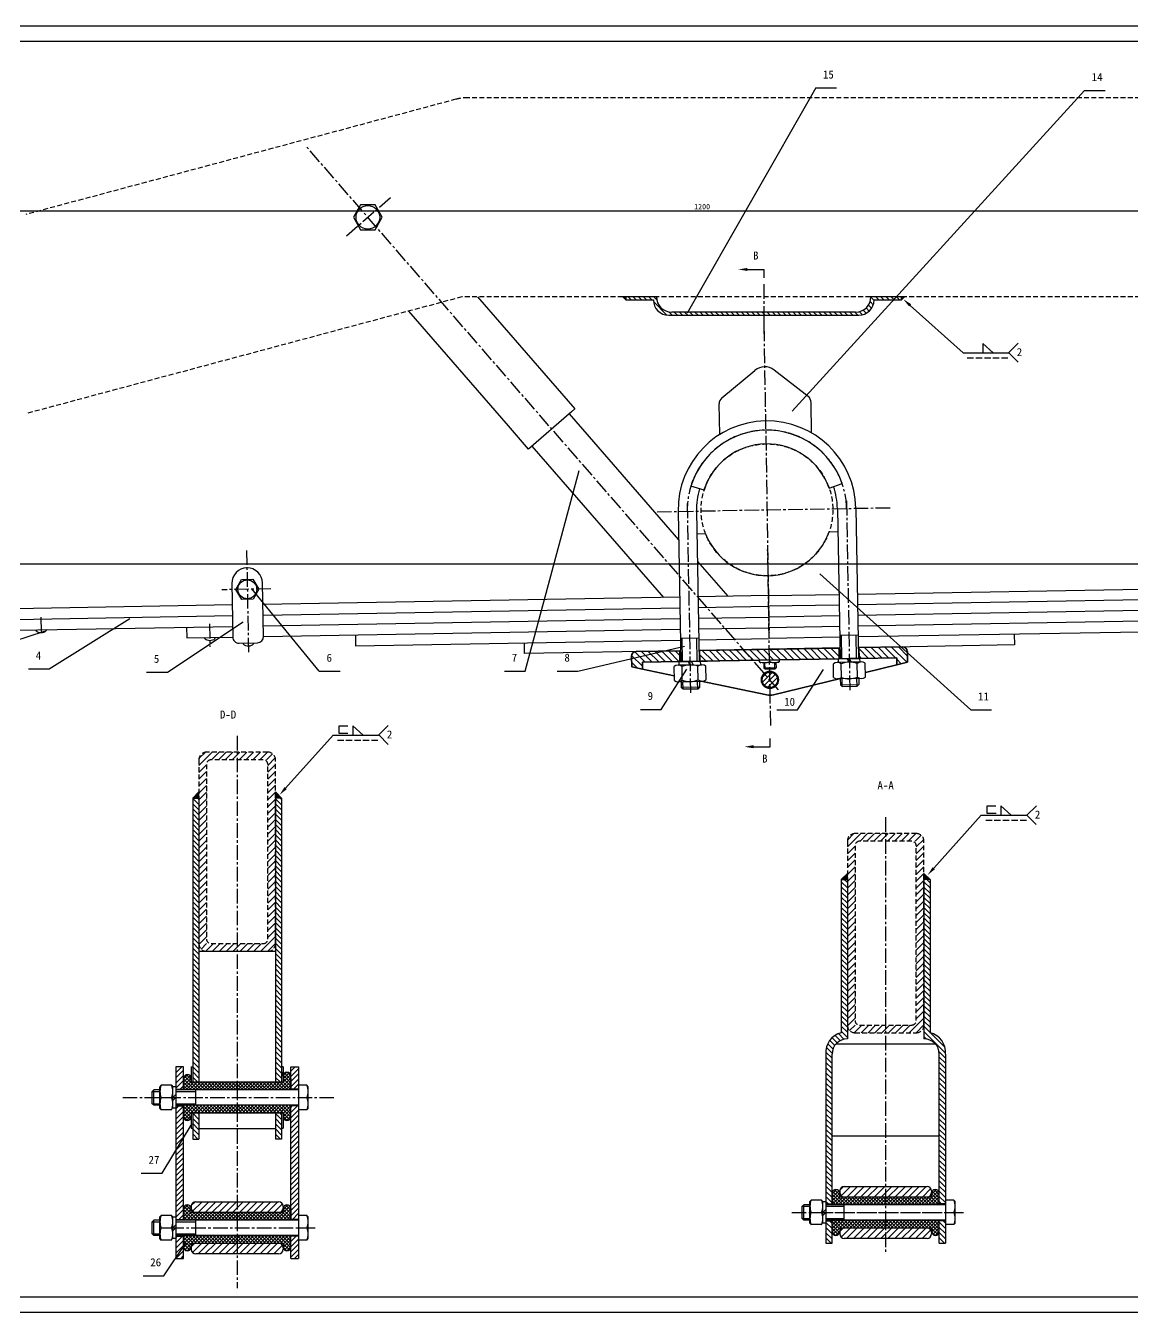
# Model space of a CAD drawing. Header units: millimetres. Extents: x -4667 to 8941, y -1665 to 5310.
# Drawn here: x -1904 to -1181, y 4209 to 5050 of the extents above; entities that cross this region are included whole.
import ezdxf

# ---------------------------------------------------------------- set-up
doc = ezdxf.new("R2010")
doc.units = ezdxf.units.MM
doc.linetypes.add('CENTER2', pattern=[28.575, 19.05, -3.175, 3.175, -3.175])
doc.linetypes.add('DASHED2', pattern=[9.525, 6.35, -3.175])
for name, color, linetype in [('尺寸', 4, 'CONTINUOUS'), ('点划线', 6, 'CENTER2'), ('细实线', 3, 'CONTINUOUS'), ('虚线', 4, 'DASHED2')]:
    doc.layers.add(name, color=color, linetype=linetype)
doc.layers.add('粗实线', color=2, linetype='CONTINUOUS', lineweight=30)
doc.styles.get("Standard").update_dxf_attribs({"font": '', "height": 3.5})
doc.styles.get('Standard').set_extended_font_data('SimSun')
doc.dimstyles.new('无偏差$0', dxfattribs={"dimtxt": 3.5, "dimasz": 2.5, "dimexe": 1, "dimexo": 0, "dimgap": 1, "dimtad": 1, "dimtoh": 1, "dimdec": 0, "dimzin": 0, "dimdsep": 46, "dimtxsty": 'Standard', "dimcen": 2.5, "dimclrd": 256, "dimadec": 0, "dimazin": 0, "dimtfac": 1, "dimtdec": 0, "dimtofl": 0, "dimtmove": 0, "dimatfit": 3, "dimfxl": 1, "dimtolj": 1, "dimtzin": 0, "dimarcsym": 0})
pattern_1 = [(135, (-1317.2992, 4254.2194), (-1.686463, -1.686463), [])]

# ---------------------------------------------------------------- blocks, each defined once
blk = doc.blocks.new('*D159')
at = {"layer": '尺寸', "color": 0, "lineweight": -2, "ltscale": 0.5}
for p, q in [((-818.28, 4697.91), (-2117.49, 4697.91)), ((-2020.18, 4677.87), (-2117.49, 4677.87))]:
    blk.add_line(p, q, dxfattribs=at)
at = {"layer": '尺寸', "lineweight": -2, "ltscale": 0.5}
blk.add_line((-2116.49, 4695.41), (-2116.49, 4680.37), dxfattribs=at)
at = {"layer": '尺寸', "ltscale": 0.5}
for points in [[(-2116.91, 4695.41), (-2116.07, 4695.41), (-2116.49, 4697.91)], [(-2116.91, 4680.37), (-2116.07, 4680.37), (-2116.49, 4677.87)]]:
    blk.add_solid(points, dxfattribs=at)
at = {"layer": '尺寸', "color": 0, "ltscale": 0.5, "insert": (-2119.24, 4687.89), "char_height": 3.5, "attachment_point": 5, "rotation": 90}
blk.add_mtext('\\A1;20', dxfattribs=at)
blk = doc.blocks.new('*D160')
at = {"layer": '尺寸', "color": 0, "lineweight": -2, "ltscale": 0.5}
for p, q in [((-2020.18, 4677.87), (-2020.18, 4929.94)), ((-818.32, 4697.91), (-818.32, 4929.94))]:
    blk.add_line(p, q, dxfattribs=at)
at = {"layer": '尺寸', "lineweight": -2, "ltscale": 0.5}
blk.add_line((-2017.68, 4928.94), (-820.82, 4928.94), dxfattribs=at)
at = {"layer": '尺寸', "ltscale": 0.5}
for points in [[(-2017.68, 4929.35), (-2017.68, 4928.52), (-2020.18, 4928.94)], [(-820.82, 4929.35), (-820.82, 4928.52), (-818.32, 4928.94)]]:
    blk.add_solid(points, dxfattribs=at)
at = {"layer": '尺寸', "color": 0, "ltscale": 0.5, "insert": (-1462.32, 4931.69), "char_height": 3.5, "attachment_point": 5}
blk.add_mtext('\\A1;1200', dxfattribs=at)

msp = doc.modelspace()

# ---------------------------------------------------------------- hatches: boundary and pattern name
at = {"layer": '粗实线', "ltscale": 0.5}
for points in [[(-1512.22, 4870.73), (-1512.22, 4872.73), (-1514.22, 4872.73)], [(-1329.93, 4872.73), (-1331.93, 4872.73), (-1331.93, 4870.73)], [(-1795.27, 4545.08), (-1791.26, 4545.08), (-1791.26, 4549.09)], [(-1741.18, 4549.09), (-1741.18, 4545.08), (-1737.18, 4545.08)], [(-1371.38, 4491.85), (-1367.38, 4491.85), (-1367.38, 4495.86)], [(-1371.38, 4491.85), (-1367.38, 4491.85), (-1367.38, 4495.86)], [(-1317.3, 4495.86), (-1317.3, 4491.85), (-1313.29, 4491.85)]]:
    msp.add_hatch(color=256, dxfattribs=at).paths.add_polyline_path(points)
at = {"layer": '细实线', "ltscale": 0.5}
h = msp.add_hatch(dxfattribs=at)
h.set_pattern_fill('ANSI31', color=256, scale=0.751187, angle=90, style=0)
h.set_pattern_definition([(135, (-1512.2165, 4860.7118), (-1.686463, -1.686463), [])])
h.paths.add_polyline_path([(-1349.96, 4870.73), (-1331.93, 4870.73), (-1331.93, 4872.73), (-1351.96, 4872.73, -0.414214), (-1361.98, 4862.71), (-1482.17, 4862.71, -0.414214), (-1492.18, 4872.73), (-1512.22, 4872.73), (-1512.22, 4870.73), (-1494.19, 4870.73, 0.414214), (-1484.17, 4860.71), (-1359.98, 4860.71, 0.414214)])
h = msp.add_hatch(dxfattribs=at)
h.set_pattern_fill('ANSI31', color=256, scale=1.001583, angle=90, style=0)
h.set_pattern_definition([(135, (-1508.4302, 4629.3605), (-2.24862, -2.24862), [])])
h.paths.add_polyline_path([(-1372.79, 4643.19), (-1418.35, 4642.4), (-1418.23, 4635.39), (-1372.67, 4636.18)])
h.paths.add_polyline_path([(-1418.35, 4642.4), (-1435.16, 4642.1), (-1429.16, 4635.2), (-1418.23, 4635.39)])
h.paths.add_polyline_path([(-1435.16, 4642.1), (-1463.92, 4641.6), (-1463.8, 4634.59), (-1458.85, 4634.68), (-1429.16, 4635.2)])
h.paths.add_polyline_path([(-1476.94, 4641.38), (-1505.48, 4640.88, 0.414214), (-1508.43, 4637.83), (-1508.31, 4630.82), (-1501.27, 4629.36), (-1501.35, 4633.94), (-1476.82, 4634.37)])
h.paths.add_polyline_path([(-1328.17, 4640.96, 0.414214), (-1331.23, 4643.91), (-1359.77, 4643.42), (-1359.65, 4636.41), (-1354.7, 4636.49), (-1335.11, 4636.83), (-1335.03, 4632.25), (-1328.05, 4633.95)])
h = msp.add_hatch(dxfattribs=at)
h.set_pattern_fill('ANSI31', color=256, scale=0.75, style=0)
h.set_pattern_definition([(45, (-1423.0129, 4617.3604), (-1.6838, 1.6838), [])])
h.paths.add_polyline_path([(-1418, 4622.31), (-1421.32, 4626.12, 0.215219), (-1423.01, 4622.37, 0.419314), (-1417.92, 4617.36)])
h.paths.add_polyline_path([(-1418.09, 4627.38, 0.17822), (-1421.32, 4626.12), (-1418, 4622.31)])
h.paths.add_polyline_path([(-1418.09, 4627.38), (-1418, 4622.31), (-1414.75, 4618.56, 0.219105), (-1413, 4622.37, 0.419314)])
h.paths.add_polyline_path([(-1418, 4622.31), (-1417.92, 4617.36, 0.174393), (-1414.75, 4618.56)])
h = msp.add_hatch(dxfattribs=at)
h.set_pattern_fill('ANSI31', color=256, scale=0.751187, angle=90, style=0)
h.set_pattern_definition([(135, (-1795.2692, 4322.188), (-1.686463, -1.686463), [])])
h.paths.add_polyline_path([(-1791.26, 4445.92), (-1791.26, 4545.08), (-1795.27, 4545.08), (-1795.27, 4369.35), (-1795.27, 4359.33), (-1791.26, 4359.33)])
h.paths.add_polyline_path([(-1741.18, 4359.33), (-1737.18, 4359.33), (-1737.18, 4369.35), (-1737.18, 4545.08), (-1741.18, 4545.08), (-1741.18, 4445.92)])
h.paths.add_polyline_path([(-1741.18, 4322.19), (-1737.18, 4322.19), (-1737.18, 4329.28), (-1737.18, 4339.3), (-1741.18, 4339.3)])
h.paths.add_polyline_path([(-1791.26, 4339.3), (-1795.27, 4339.3), (-1795.27, 4329.28), (-1795.27, 4322.19), (-1791.26, 4322.19)])
h = msp.add_hatch(dxfattribs=at)
h.set_pattern_fill('ANSI31', color=256, scale=0.751187, angle=90, style=0)
h.set_pattern_definition(pattern_1)
h.paths.add_polyline_path([(-1381.4, 4377.67, -0.367728), (-1371.38, 4391.7), (-1371.38, 4491.85), (-1371.38, 4491.85), (-1367.38, 4491.85), (-1367.38, 4387.69, 0.414214), (-1377.39, 4377.67), (-1377.39, 4279.76), (-1381.4, 4279.76)])
h.paths.add_polyline_path([(-1381.4, 4263.23), (-1381.4, 4268.74), (-1377.39, 4268.74), (-1377.39, 4261.73), (-1377.39, 4254.22), (-1381.4, 4254.22)])
h = msp.add_hatch(dxfattribs=at)
h.set_pattern_fill('ANSI31', color=256, scale=0.751187, angle=90, style=0)
h.set_pattern_definition(pattern_1)
h.paths.add_polyline_path([(-1303.28, 4377.67, 0.367728), (-1313.29, 4391.7), (-1313.29, 4491.85), (-1313.29, 4491.85), (-1317.3, 4491.85), (-1317.3, 4387.69, -0.414214), (-1307.28, 4377.67), (-1307.28, 4279.76), (-1303.28, 4279.76)])
h.paths.add_polyline_path([(-1303.28, 4263.23), (-1303.28, 4268.74), (-1307.28, 4268.74), (-1307.28, 4261.73), (-1307.28, 4254.22), (-1303.28, 4254.22)])
h = msp.add_hatch(dxfattribs=at)
h.set_pattern_fill('ANSI31', color=256, scale=0.751187, style=0)
h.set_pattern_definition([(45, (-1806.2866, 4244.1483), (-1.686463, 1.686463), [])])
h.paths.add_polyline_path([(-1726.16, 4343.81), (-1731.17, 4343.81), (-1731.17, 4336.79), (-1731.17, 4269.69), (-1726.16, 4269.69)])
h.paths.add_polyline_path([(-1801.28, 4343.81), (-1806.29, 4343.81), (-1806.29, 4269.69), (-1801.28, 4269.69)])
h.paths.add_polyline_path([(-1801.28, 4258.67), (-1806.29, 4258.67), (-1806.29, 4244.15), (-1801.28, 4244.15)])
h.paths.add_polyline_path([(-1726.16, 4258.67), (-1731.17, 4258.67), (-1731.17, 4251.66), (-1731.17, 4244.15), (-1726.16, 4244.15)])
h.paths.add_polyline_path([(-1726.16, 4369.35), (-1731.17, 4369.35), (-1731.17, 4354.82), (-1726.16, 4354.82)])
h.paths.add_polyline_path([(-1801.28, 4369.35), (-1806.29, 4369.35), (-1806.29, 4354.82), (-1801.28, 4354.82)])
h = msp.add_hatch(dxfattribs=at)
h.set_pattern_fill('ANSI37', color=256, scale=0.500792, angle=90, style=0)
h.set_pattern_definition([(135, (-1801.2787, 4249.1562), (-1.124309, -1.124309), []), (225, (-1801.2787, 4249.1562), (1.124309, -1.124309), [])])
h.paths.add_polyline_path([(-1731.17, 4361.83), (-1731.17, 4363.34, 0.414214), (-1733.67, 4365.84, 0.414214), (-1736.18, 4363.34), (-1736.18, 4362.34), (-1736.18, 4359.33), (-1766.22, 4359.33), (-1766.22, 4354.32), (-1731.17, 4354.32)])
h.paths.add_polyline_path([(-1731.17, 4344.31), (-1766.22, 4344.31), (-1766.22, 4339.3), (-1736.18, 4339.3), (-1736.18, 4336.79, 0.414214), (-1733.67, 4334.29, 0.414214), (-1731.17, 4336.79)])
h.paths.add_polyline_path([(-1766.22, 4344.31), (-1801.28, 4344.31), (-1801.28, 4336.79, 0.414214), (-1798.77, 4334.29, 0.414214), (-1796.27, 4336.79), (-1796.27, 4339.3), (-1766.22, 4339.3)])
h.paths.add_polyline_path([(-1766.22, 4359.33), (-1796.27, 4359.33), (-1796.27, 4361.83, 0.414214), (-1798.77, 4364.34, 0.414214), (-1801.28, 4361.83), (-1801.28, 4354.32), (-1766.22, 4354.32)])
h.paths.add_polyline_path([(-1766.22, 4274.2), (-1796.27, 4274.2), (-1796.27, 4276.7, 0.414214), (-1798.77, 4279.2, 0.414214), (-1801.28, 4276.7), (-1801.28, 4269.19), (-1766.22, 4269.19)])
h.paths.add_polyline_path([(-1731.17, 4276.7, 0.414214), (-1733.67, 4279.2, 0.414214), (-1736.18, 4276.7), (-1736.18, 4274.2), (-1766.22, 4274.2), (-1766.22, 4269.19), (-1731.17, 4269.19)])
h.paths.add_polyline_path([(-1731.17, 4259.17), (-1766.22, 4259.17), (-1766.22, 4254.16), (-1736.18, 4254.16), (-1736.18, 4251.66, 0.414214), (-1733.67, 4249.16, 0.414214), (-1731.17, 4251.66)])
h.paths.add_polyline_path([(-1766.22, 4259.17), (-1801.28, 4259.17), (-1801.28, 4251.66, 0.414214), (-1798.77, 4249.16, 0.414214), (-1796.27, 4251.66), (-1796.27, 4254.16), (-1766.22, 4254.16)])
h = msp.add_hatch(dxfattribs=at)
h.set_pattern_fill('ANSI37', color=256, scale=0.500792, angle=90, style=0)
h.set_pattern_definition([(135, (-1377.3941, 4259.2273), (-1.12431, -1.12431), []), (225, (-1377.3941, 4259.2273), (1.12431, -1.12431), [])])
h.paths.add_polyline_path([(-1342.34, 4284.27), (-1342.34, 4279.26), (-1307.28, 4279.26), (-1307.28, 4286.77, 0.414214), (-1309.79, 4289.27, 0.414214), (-1312.29, 4286.77), (-1312.29, 4284.27)])
h.paths.add_polyline_path([(-1372.39, 4284.27), (-1372.39, 4286.77, 0.414214), (-1374.89, 4289.27, 0.414214), (-1377.39, 4286.77), (-1377.39, 4279.26), (-1342.34, 4279.26), (-1342.34, 4284.27)])
h.paths.add_polyline_path([(-1377.39, 4269.24), (-1377.39, 4261.73, 0.414214), (-1374.89, 4259.23, 0.414214), (-1372.39, 4261.73), (-1372.39, 4264.24), (-1342.34, 4264.24), (-1342.34, 4269.24)])
h.paths.add_polyline_path([(-1342.34, 4269.24), (-1342.34, 4264.24), (-1312.29, 4264.24), (-1312.29, 4261.73, 0.414214), (-1309.79, 4259.23, 0.414214), (-1307.28, 4261.73), (-1307.28, 4269.24)])
h = msp.add_hatch(dxfattribs=at)
h.set_pattern_fill('ANSI31', color=256, scale=1.001583, style=0)
h.set_pattern_definition([(45, (-1372.3862, 4257.224), (-2.24862, 2.24862), [])])
h.paths.add_polyline_path([(-1342.34, 4284.27), (-1342.34, 4291.28), (-1369.38, 4291.28, 0.414214), (-1372.39, 4288.27), (-1372.39, 4287.27, 0.414214), (-1369.38, 4284.27)])
h.paths.add_polyline_path([(-1315.3, 4284.27, 0.414214), (-1312.29, 4287.27), (-1312.29, 4288.27, 0.414214), (-1315.3, 4291.28), (-1342.34, 4291.28), (-1342.34, 4284.27)])
h.paths.add_polyline_path([(-1342.34, 4264.24), (-1342.34, 4257.22), (-1315.3, 4257.22, 0.414214), (-1312.29, 4260.23), (-1312.29, 4261.23, 0.414214), (-1315.3, 4264.24)])
h.paths.add_polyline_path([(-1342.34, 4257.22), (-1342.34, 4264.24), (-1369.38, 4264.24, 0.414214), (-1372.39, 4261.23), (-1372.39, 4260.23, 0.414214), (-1369.38, 4257.22)])
h = msp.add_hatch(dxfattribs=at)
h.set_pattern_fill('ANSI31', color=256, scale=1.001583, style=0)
h.set_pattern_definition([(45, (-1796.2708, 4247.153), (-2.24862, 2.24862), [])])
h.paths.add_polyline_path([(-1766.22, 4281.21), (-1793.27, 4281.21, 0.414214), (-1796.27, 4278.2), (-1796.27, 4277.2, 0.414214), (-1793.27, 4274.2), (-1766.22, 4274.2)])
h.paths.add_polyline_path([(-1736.18, 4277.2), (-1736.18, 4278.2, 0.414214), (-1739.18, 4281.21), (-1766.22, 4281.21), (-1766.22, 4274.2), (-1739.18, 4274.2, 0.414214)])
h.paths.add_polyline_path([(-1736.18, 4250.16), (-1736.18, 4251.16, 0.414214), (-1739.18, 4254.16), (-1766.22, 4254.16), (-1766.22, 4247.15), (-1739.18, 4247.15, 0.414214)])
h.paths.add_polyline_path([(-1766.22, 4254.16), (-1793.27, 4254.16, 0.414214), (-1796.27, 4251.16), (-1796.27, 4250.16, 0.414214), (-1793.27, 4247.15), (-1766.22, 4247.15)])
at = {"layer": '虚线', "ltscale": 0.5}
h = msp.add_hatch(dxfattribs=at)
h.set_pattern_fill('ANSI31', color=256, scale=1.001583, style=0)
h.set_pattern_definition([(45, (-1791.263, 4444.921), (-2.24862, 2.24862), [])])
h.paths.add_polyline_path([(-1746.19, 4449.93), (-1766.22, 4449.93), (-1766.22, 4444.92), (-1746.19, 4444.92, 0.414214), (-1741.18, 4449.93), (-1741.18, 4545.08), (-1741.18, 4570.12, 0.414214), (-1746.19, 4575.13), (-1766.22, 4575.13), (-1766.22, 4570.12), (-1746.19, 4570.12)])
h.paths.add_polyline_path([(-1786.25, 4570.12), (-1766.22, 4570.12), (-1766.22, 4575.13), (-1786.25, 4575.13, 0.414214), (-1791.26, 4570.12), (-1791.26, 4449.93, 0.414214), (-1786.25, 4444.92), (-1766.22, 4444.92), (-1766.22, 4449.93), (-1786.25, 4449.93)])
h = msp.add_hatch(dxfattribs=at)
h.set_pattern_fill('ANSI31', color=256, scale=1.001583, style=0)
h.set_pattern_definition([(45, (-1367.3783, 4391.6965), (-2.24862, 2.24862), [])])
h.paths.add_polyline_path([(-1322.31, 4396.7), (-1342.34, 4396.7), (-1342.34, 4391.7), (-1322.31, 4391.7, 0.414214), (-1317.3, 4396.7), (-1317.3, 4491.85), (-1317.3, 4516.89, 0.414214), (-1322.31, 4521.9), (-1342.34, 4521.9), (-1342.34, 4516.89), (-1322.31, 4516.89)])
h.paths.add_polyline_path([(-1362.37, 4516.89), (-1342.34, 4516.89), (-1342.34, 4521.9), (-1362.37, 4521.9, 0.414214), (-1367.38, 4516.89), (-1367.38, 4396.7, 0.414214), (-1362.37, 4391.7), (-1342.34, 4391.7), (-1342.34, 4396.7), (-1362.37, 4396.7)])

# ---------------------------------------------------------------- linework, layer by layer
at = {"layer": '尺寸', "ltscale": 0.5}
for p, q in [((-1278.92, 4842.22), (-1278.92, 4836.15)), ((-1272.13, 4836.15), (-1278.92, 4842.22)), ((-1278.92, 4836.15), (-1272.13, 4836.15)), ((-1288.96, 4832.77), (-1284.84, 4832.77)), ((-1283.45, 4832.77), (-1279.33, 4832.77)), ((-1277.81, 4832.77), (-1273.69, 4832.77)), ((-1272.26, 4832.77), (-1268.14, 4832.77)), ((-1266.58, 4832.77), (-1262.46, 4832.77)), ((-1693.91, 4592.15), (-1699.81, 4592.15)), ((-1699.81, 4592.15), (-1699.81, 4587.55)), ((-1690.68, 4592.31), (-1690.68, 4586.24)), ((-1683.89, 4586.24), (-1690.68, 4592.31)), ((-1699.81, 4587.55), (-1693.82, 4587.55)), ((-1690.68, 4586.24), (-1683.89, 4586.24)), ((-1700.72, 4582.86), (-1696.6, 4582.86)), ((-1695.21, 4582.86), (-1691.09, 4582.86)), ((-1689.57, 4582.86), (-1685.45, 4582.86)), ((-1684.02, 4582.86), (-1679.9, 4582.86)), ((-1678.34, 4582.86), (-1674.22, 4582.86)), ((-1270.27, 4539.78), (-1276.18, 4539.78)), ((-1276.18, 4539.78), (-1276.18, 4535.17)), ((-1276.18, 4535.17), (-1270.18, 4535.17)), ((-1267.04, 4539.93), (-1267.04, 4533.86)), ((-1260.26, 4533.86), (-1267.04, 4539.93)), ((-1267.04, 4533.86), (-1260.26, 4533.86)), ((-1276.87, 4530.59), (-1272.75, 4530.59)), ((-1271.36, 4530.59), (-1267.24, 4530.59)), ((-1265.72, 4530.59), (-1261.6, 4530.59)), ((-1260.17, 4530.59), (-1256.05, 4530.59)), ((-1254.49, 4530.59), (-1250.37, 4530.59))]:
    msp.add_line(p, q, dxfattribs=at)
at = {"layer": '点划线', "ltscale": 0.5}
for p, q in [((-1412.46, 4615.94), (-1721.05, 4971.03)), ((-1694.78, 4912.62), (-1665.7, 4937.89)), ((-1421.92, 4880.94), (-1421.92, 4853.23)), ((-1421.92, 4853.23), (-1418.54, 4653.09)), ((-1491.77, 4732.28), (-1339.49, 4734.93)), ((-1472.1, 4737.63), (-1469.89, 4613.78)), ((-1367.95, 4739.44), (-1365.75, 4615.71)), ((-1760.06, 4707.04), (-1758.91, 4640.41)), ((-1417.49, 4592.64), (-1419.49, 4707.67)), ((-1744.3, 4681.82), (-1776.2, 4681.27)), ((-1894.54, 4663.3), (-1894.38, 4654.01)), ((-1784.27, 4659.01), (-1784.01, 4643.88)), ((-1766.22, 4585.77), (-1766.22, 4224.83)), ((-1342.34, 4532.54), (-1342.34, 4247.93)), ((-1841.06, 4349.31), (-1703.04, 4349.31)), ((-1403.74, 4274.25), (-1295, 4274.25)), ((-1386.65, 4274.25), (-1291.36, 4274.25)), ((-1810.54, 4264.18), (-1715.24, 4264.18))]:
    msp.add_line(p, q, dxfattribs=at)
msp.add_arc((-1419.94, 4733.53), 52.08, 0.99587, 180.99587, dxfattribs=at)
at = {"layer": '粗实线'}
for p, q in [((-2259.51, 5039.97), (-528.51, 5039.97)), ((-1360.41, 4651.62), (-1372.43, 4651.41)), ((-1476.58, 4649.6), (-1464.56, 4649.81)), ((-1422.08, 4633.56), (-1422.02, 4630.07)), ((-1414, 4630.21), (-1422.02, 4630.07)), ((-1421.2, 4629.28), (-1422.02, 4630.07)), ((-1414.79, 4629.39), (-1421.2, 4629.28)), ((-1414, 4630.21), (-1414.79, 4629.39)), ((-1414.06, 4633.7), (-1414, 4630.21)), ((-1476.06, 4621.2), (-1475.99, 4617.39)), ((-1463.97, 4617.6), (-1475.99, 4617.39)), ((-1474.77, 4616.21), (-1475.99, 4617.39)), ((-1463.97, 4617.6), (-1465.15, 4616.38)), ((-1464.04, 4621.4), (-1463.97, 4617.6)), ((-1371.97, 4623), (-1371.9, 4619.2)), ((-1371.9, 4619.2), (-1359.88, 4619.41)), ((-1371.9, 4619.2), (-1370.68, 4618.02)), ((-1370.68, 4618.02), (-1361.06, 4618.19)), ((-1361.06, 4618.19), (-1359.88, 4619.41)), ((-1359.95, 4623.21), (-1359.88, 4619.41)), ((-1465.15, 4616.38), (-1474.77, 4616.21)), ((-1720.69, 4357.33), (-1726.16, 4357.33)), ((-1719.75, 4356.39), (-1720.69, 4357.33)), ((-1719.75, 4342.24), (-1719.75, 4356.39)), ((-1821.71, 4353.32), (-1820.71, 4354.32)), ((-1821.71, 4345.31), (-1821.71, 4353.32)), ((-1816.65, 4354.32), (-1820.71, 4354.32)), ((-1820.71, 4344.31), (-1820.71, 4354.32)), ((-1806.29, 4356.33), (-1808.29, 4356.33)), ((-1793.27, 4344.31), (-1793.27, 4354.32)), ((-1726.16, 4349.31), (-1720.7, 4349.31)), ((-1820.71, 4344.31), (-1821.71, 4345.31)), ((-1816.65, 4344.31), (-1820.71, 4344.31)), ((-1806.29, 4342.3), (-1808.29, 4342.3)), ((-1720.69, 4341.3), (-1726.16, 4341.3)), ((-1720.69, 4341.3), (-1719.75, 4342.24)), ((-1381.4, 4281.26), (-1383.4, 4281.26)), ((-1297.81, 4282.26), (-1303.28, 4282.26)), ((-1296.87, 4281.32), (-1297.81, 4282.26)), ((-1296.87, 4267.18), (-1296.87, 4281.32)), ((-1396.82, 4278.26), (-1395.82, 4279.26)), ((-1396.82, 4270.24), (-1396.82, 4278.26)), ((-1391.77, 4279.26), (-1395.82, 4279.26)), ((-1395.82, 4269.24), (-1395.82, 4279.26)), ((-1369.38, 4269.24), (-1369.38, 4279.26)), ((-1303.28, 4274.25), (-1297.81, 4274.25)), ((-1821.71, 4268.19), (-1820.71, 4269.19)), ((-1821.71, 4260.17), (-1821.71, 4268.19)), ((-1816.65, 4269.19), (-1820.71, 4269.19)), ((-1820.71, 4259.17), (-1820.71, 4269.19)), ((-1806.29, 4271.19), (-1808.29, 4271.19)), ((-1793.27, 4259.17), (-1793.27, 4269.19)), ((-1720.69, 4272.19), (-1726.16, 4272.19)), ((-1726.16, 4264.18), (-1720.7, 4264.18)), ((-1719.75, 4271.25), (-1720.69, 4272.19)), ((-1719.75, 4257.11), (-1719.75, 4271.25)), ((-1395.82, 4269.24), (-1396.82, 4270.24)), ((-1391.77, 4269.24), (-1395.82, 4269.24)), ((-1381.4, 4267.24), (-1383.4, 4267.24)), ((-1297.81, 4266.24), (-1303.28, 4266.24)), ((-1297.81, 4266.24), (-1296.87, 4267.18)), ((-1820.71, 4259.17), (-1821.71, 4260.17)), ((-1816.65, 4259.17), (-1820.71, 4259.17)), ((-1806.29, 4257.17), (-1808.29, 4257.17)), ((-1720.69, 4256.17), (-1726.16, 4256.17)), ((-1720.69, 4256.17), (-1719.75, 4257.11)), ((-2259.51, 4218.97), (-528.51, 4218.97))]:
    msp.add_line(p, q, dxfattribs=at)
at = {"layer": '粗实线', "ltscale": 0.5}
for p, q in [((-1421.88, 4890.65), (-1421.88, 4885.18)), ((-1609.07, 4872.73), (-1545.46, 4799.55)), ((-1512.22, 4872.73), (-1514.22, 4872.73)), ((-1514.22, 4872.73), (-1512.22, 4870.73)), ((-1492.18, 4872.73), (-1512.22, 4872.73)), ((-1512.22, 4872.73), (-1512.22, 4870.73)), ((-1512.22, 4870.73), (-1494.19, 4870.73)), ((-1494.19, 4870.73), (-1494.19, 4870.73)), ((-1492.18, 4872.73), (-1492.18, 4872.73)), ((-1329.93, 4872.73), (-1351.96, 4872.73)), ((-1351.96, 4872.73), (-1351.96, 4872.73)), ((-1349.96, 4870.73), (-1349.96, 4870.73)), ((-1349.96, 4870.73), (-1331.93, 4870.73)), ((-1331.93, 4870.73), (-1331.93, 4872.73)), ((-1331.93, 4872.73), (-1329.93, 4872.73)), ((-1329.93, 4872.73), (-1331.93, 4870.73)), ((-1588.84, 4788.39), (-1654.07, 4863.43)), ((-1361.98, 4862.71), (-1482.17, 4862.71)), ((-1484.17, 4860.71), (-1359.98, 4860.71)), ((-1421.92, 4858.7), (-1421.92, 4853.23)), ((-1421.92, 4853.23), (-1421.85, 4847.98)), ((-1449.4, 4806.64), (-1427.81, 4824.69)), ((-1393.04, 4807.62), (-1415.24, 4824.9)), ((-1450.84, 4782.71), (-1451.19, 4802.71)), ((-1390.76, 4783.76), (-1391.11, 4803.76)), ((-1547.73, 4797.58), (-1575.7, 4773.27)), ((-1549.24, 4796.27), (-1536.1, 4781.15)), ((-1545.46, 4799.55), (-1547.73, 4797.58)), ((-1575.7, 4773.27), (-1588.84, 4788.39)), ((-1536.1, 4781.15), (-1477.7, 4713.95)), ((-1487.4, 4676.26), (-1573.43, 4775.24)), ((-1461.07, 4746.3), (-1469.68, 4748.98)), ((-1379.28, 4747.72), (-1370.77, 4750.7)), ((-1478.02, 4732.52), (-1476.31, 4634.38)), ((-1466, 4732.73), (-1464.3, 4634.59)), ((-1373.87, 4734.33), (-1372.17, 4636.19)), ((-1361.85, 4734.54), (-1360.15, 4636.4)), ((-1379.32, 4719.21), (-1373.61, 4719.31)), ((-1460.03, 4717.8), (-1465.74, 4717.71)), ((-1465.43, 4699.84), (-1445.57, 4676.98)), ((-1769.71, 4685.37), (-1769.1, 4650.32)), ((-1749.07, 4650.67), (-1749.67, 4685.72)), ((-1477.05, 4676.44), (-1749.43, 4671.7)), ((-1418.96, 4677.45), (-1465.03, 4676.65)), ((-1418.96, 4677.45), (-1372.9, 4678.25)), ((-1360.88, 4678.46), (-1088.49, 4683.19)), ((-1088.37, 4676.18), (-1360.76, 4671.45)), ((-1769.46, 4671.35), (-1985.72, 4667.6)), ((-1749.31, 4664.69), (-1476.92, 4669.43)), ((-1464.91, 4669.64), (-1418.84, 4670.44)), ((-1372.77, 4671.24), (-1418.84, 4670.44)), ((-1088.25, 4669.17), (-1360.64, 4664.44)), ((-1988.33, 4660.54), (-1769.34, 4664.34)), ((-1749.19, 4657.68), (-1476.8, 4662.42)), ((-1464.78, 4662.63), (-1418.72, 4663.43)), ((-1372.65, 4664.23), (-1418.72, 4663.43)), ((-1088.12, 4662.16), (-1360.51, 4657.43)), ((-1909.42, 4654.9), (-1769.22, 4657.33)), ((-1799.26, 4656.81), (-1799.14, 4649.8)), ((-1749.07, 4650.67), (-1476.68, 4655.41)), ((-1688.98, 4651.72), (-1688.86, 4644.71)), ((-1464.66, 4655.62), (-1418.6, 4656.42)), ((-1372.53, 4657.22), (-1418.6, 4656.42)), ((-1148.09, 4654.11), (-1360.39, 4650.42)), ((-1258.25, 4652.19), (-1258.12, 4645.18)), ((-1799.14, 4649.8), (-1769.1, 4650.32)), ((-1765.02, 4646.39), (-1753, 4646.6)), ((-1688.86, 4644.71), (-1476.56, 4648.4)), ((-1578.7, 4646.62), (-1578.58, 4639.61)), ((-1464.54, 4648.61), (-1418.47, 4649.41)), ((-1372.29, 4643.2), (-1464.42, 4641.6)), ((-1372.41, 4650.21), (-1418.47, 4649.41)), ((-1258.12, 4645.18), (-1360.27, 4643.41)), ((-1476.44, 4641.39), (-1578.58, 4639.61)), ((-1477.27, 4631.99), (-1477.32, 4634.36)), ((-1470.24, 4632.12), (-1471.31, 4634.46)), ((-1470.31, 4634.48), (-1458.85, 4634.68)), ((-1468.24, 4632.15), (-1469.3, 4634.5)), ((-1463.25, 4632.24), (-1463.3, 4634.6)), ((-1424.72, 4634.16), (-1424.74, 4635.27)), ((-1424.72, 4634.16), (-1423.96, 4633.52)), ((-1418.23, 4635.39), (-1418.21, 4634.28)), ((-1412.44, 4633.72), (-1411.7, 4634.39)), ((-1411.7, 4634.39), (-1411.72, 4635.5)), ((-1358.34, 4634.06), (-1373.95, 4633.79)), ((-1373.13, 4633.8), (-1373.17, 4636.17)), ((-1366.04, 4633.85), (-1367.59, 4636.26)), ((-1366.16, 4636.29), (-1354.7, 4636.49)), ((-1364.6, 4633.99), (-1366.16, 4636.29)), ((-1366.14, 4633.92), (-1359.13, 4634.05)), ((-1359.11, 4634.05), (-1359.15, 4636.41)), ((-1480.47, 4622.02), (-1480.63, 4631.03)), ((-1478.04, 4631.98), (-1462.43, 4632.25)), ((-1470.24, 4632.12), (-1477.25, 4631.99)), ((-1475.27, 4622.11), (-1475.42, 4631.12)), ((-1464.86, 4622.29), (-1465.02, 4631.3)), ((-1459.66, 4622.38), (-1459.81, 4631.39)), ((-1412.44, 4633.72), (-1423.96, 4633.52)), ((-1376.38, 4623.83), (-1376.54, 4632.84)), ((-1371.18, 4623.92), (-1371.33, 4632.93)), ((-1360.77, 4624.1), (-1360.93, 4633.11)), ((-1355.57, 4624.19), (-1355.72, 4633.2)), ((-1477.85, 4621.16), (-1462.24, 4621.44)), ((-1358.15, 4623.24), (-1373.76, 4622.97)), ((-1417.79, 4578.66), (-1417.79, 4584.13)), ((-1791.26, 4549.09), (-1795.27, 4545.08)), ((-1795.27, 4545.08), (-1795.27, 4369.35)), ((-1795.27, 4545.08), (-1791.26, 4545.08)), ((-1795.27, 4545.08), (-1791.26, 4545.08)), ((-1791.26, 4545.08), (-1791.26, 4549.09)), ((-1791.26, 4545.08), (-1791.26, 4445.92)), ((-1741.18, 4545.08), (-1741.18, 4549.09)), ((-1741.18, 4549.09), (-1737.18, 4545.08)), ((-1737.18, 4545.08), (-1741.18, 4545.08)), ((-1741.18, 4545.08), (-1741.18, 4445.92)), ((-1737.18, 4545.08), (-1737.18, 4369.35)), ((-1367.38, 4495.86), (-1371.38, 4491.85)), ((-1367.38, 4495.86), (-1371.38, 4491.85)), ((-1371.38, 4491.85), (-1367.38, 4491.85)), ((-1371.38, 4491.85), (-1371.38, 4391.7)), ((-1371.38, 4491.85), (-1367.38, 4491.85)), ((-1371.38, 4491.85), (-1367.38, 4491.85)), ((-1371.38, 4491.85), (-1371.38, 4391.7)), ((-1371.38, 4491.85), (-1367.38, 4491.85)), ((-1367.38, 4491.85), (-1367.38, 4495.86)), ((-1367.38, 4491.85), (-1367.38, 4495.86)), ((-1367.38, 4491.85), (-1367.38, 4387.69)), ((-1367.38, 4491.85), (-1367.38, 4387.69)), ((-1317.3, 4491.85), (-1317.3, 4495.86)), ((-1317.3, 4495.86), (-1313.29, 4491.85)), ((-1313.29, 4491.85), (-1317.3, 4491.85)), ((-1317.3, 4491.85), (-1317.3, 4387.69)), ((-1313.29, 4491.85), (-1317.3, 4491.85)), ((-1313.29, 4491.85), (-1313.29, 4391.7)), ((-1791.26, 4445.92), (-1791.26, 4359.33)), ((-1791.26, 4444.92), (-1741.18, 4444.92)), ((-1741.18, 4445.92), (-1741.18, 4359.33)), ((-1374.78, 4384.43), (-1309.9, 4384.43)), ((-1381.4, 4377.67), (-1381.4, 4285.27)), ((-1381.4, 4377.67), (-1381.4, 4263.23)), ((-1377.39, 4279.26), (-1377.39, 4377.67)), ((-1377.39, 4279.26), (-1377.39, 4377.67)), ((-1307.28, 4279.26), (-1307.28, 4377.67)), ((-1303.28, 4377.67), (-1303.28, 4263.23)), ((-1801.28, 4369.35), (-1806.29, 4369.35)), ((-1806.29, 4369.35), (-1806.29, 4244.15)), ((-1801.28, 4354.32), (-1801.28, 4369.35)), ((-1796.27, 4369.35), (-1796.27, 4369.35)), ((-1796.27, 4369.35), (-1796.27, 4359.33)), ((-1796.27, 4369.35), (-1795.27, 4369.35)), ((-1795.27, 4369.35), (-1795.27, 4359.33)), ((-1737.18, 4369.35), (-1737.18, 4359.33)), ((-1736.18, 4369.35), (-1737.18, 4369.35)), ((-1736.18, 4369.35), (-1736.18, 4369.35)), ((-1736.18, 4369.35), (-1736.18, 4359.33)), ((-1736.18, 4363.34), (-1736.18, 4365.84)), ((-1731.17, 4369.35), (-1726.16, 4369.35)), ((-1731.17, 4354.32), (-1731.17, 4369.35)), ((-1726.16, 4369.35), (-1726.16, 4244.15)), ((-1815.9, 4357.33), (-1816.7, 4356.41)), ((-1816.7, 4342.22), (-1816.7, 4356.41)), ((-1809.09, 4357.33), (-1815.9, 4357.33)), ((-1809.09, 4357.33), (-1808.29, 4356.41)), ((-1808.29, 4342.3), (-1808.29, 4356.41)), ((-1798.77, 4364.34), (-1798.77, 4364.34)), ((-1796.27, 4363.34), (-1796.27, 4362.34)), ((-1796.27, 4359.33), (-1796.27, 4361.83)), ((-1736.18, 4359.33), (-1796.27, 4359.33)), ((-1766.22, 4359.33), (-1766.22, 4354.32)), ((-1736.18, 4363.34), (-1736.18, 4362.34)), ((-1736.18, 4363.34), (-1736.18, 4362.34)), ((-1733.67, 4364.34), (-1733.67, 4364.34)), ((-1731.17, 4361.83), (-1731.17, 4354.32)), ((-1815.9, 4349.31), (-1809.09, 4349.31)), ((-1808.29, 4343.31), (-1808.29, 4355.32)), ((-1808.29, 4349.31), (-1806.29, 4351.32)), ((-1808.29, 4347.31), (-1806.29, 4349.31)), ((-1806.29, 4354.82), (-1801.28, 4354.82)), ((-1726.16, 4354.32), (-1806.29, 4354.32)), ((-1726.16, 4354.82), (-1731.17, 4354.82)), ((-1815.9, 4341.3), (-1816.7, 4342.22)), ((-1809.09, 4341.3), (-1815.9, 4341.3)), ((-1726.16, 4344.31), (-1806.29, 4344.31)), ((-1806.29, 4343.81), (-1801.28, 4343.81)), ((-1801.28, 4269.19), (-1801.28, 4344.31)), ((-1766.22, 4344.31), (-1766.22, 4339.3)), ((-1731.17, 4269.19), (-1731.17, 4344.31)), ((-1731.17, 4336.79), (-1731.17, 4344.31)), ((-1726.16, 4343.81), (-1731.17, 4343.81)), ((-1796.27, 4339.3), (-1796.27, 4329.28)), ((-1796.27, 4339.3), (-1736.18, 4339.3)), ((-1796.27, 4339.3), (-1796.27, 4336.79)), ((-1796.27, 4336.29), (-1796.27, 4335.29)), ((-1795.27, 4339.3), (-1795.27, 4329.28)), ((-1791.26, 4339.3), (-1791.26, 4322.19)), ((-1741.18, 4339.3), (-1741.18, 4322.19)), ((-1737.18, 4339.3), (-1737.18, 4329.28)), ((-1736.18, 4339.3), (-1736.18, 4336.79)), ((-1736.18, 4339.3), (-1736.18, 4336.79)), ((-1736.18, 4336.79), (-1736.18, 4329.28)), ((-1796.27, 4329.28), (-1796.27, 4329.28)), ((-1796.27, 4329.28), (-1795.27, 4329.28)), ((-1795.27, 4329.28), (-1795.27, 4322.19)), ((-1741.18, 4328.97), (-1791.26, 4328.97)), ((-1737.18, 4329.28), (-1737.18, 4322.19)), ((-1737.18, 4329.28), (-1736.18, 4329.28)), ((-1736.18, 4329.28), (-1736.18, 4329.28)), ((-1377.39, 4324.33), (-1307.28, 4324.33)), ((-1795.27, 4322.19), (-1791.26, 4322.19)), ((-1737.18, 4322.19), (-1741.18, 4322.19)), ((-1374.89, 4289.27), (-1374.89, 4289.27)), ((-1369.38, 4291.28), (-1315.3, 4291.28)), ((-1309.79, 4289.27), (-1309.79, 4289.27)), ((-1793.27, 4281.21), (-1739.18, 4281.21)), ((-1391.02, 4282.26), (-1391.82, 4281.34)), ((-1391.82, 4267.16), (-1391.82, 4281.34)), ((-1384.2, 4282.26), (-1391.02, 4282.26)), ((-1384.2, 4282.26), (-1383.4, 4281.34)), ((-1383.4, 4267.24), (-1383.4, 4281.34)), ((-1377.39, 4286.77), (-1377.39, 4279.26)), ((-1372.39, 4288.27), (-1372.39, 4287.27)), ((-1372.39, 4284.27), (-1372.39, 4286.77)), ((-1312.29, 4284.27), (-1372.39, 4284.27)), ((-1342.34, 4284.27), (-1342.34, 4279.26)), ((-1312.29, 4288.27), (-1312.29, 4287.27)), ((-1312.29, 4288.27), (-1312.29, 4287.27)), ((-1312.29, 4284.27), (-1312.29, 4286.77)), ((-1798.77, 4279.2), (-1798.77, 4279.2)), ((-1796.27, 4278.2), (-1796.27, 4277.2)), ((-1796.27, 4274.2), (-1796.27, 4276.7)), ((-1736.18, 4274.2), (-1796.27, 4274.2)), ((-1766.22, 4274.2), (-1766.22, 4269.19)), ((-1736.18, 4278.2), (-1736.18, 4277.2)), ((-1736.18, 4278.2), (-1736.18, 4277.2)), ((-1736.18, 4274.2), (-1736.18, 4276.7)), ((-1733.67, 4279.2), (-1733.67, 4279.2)), ((-1731.17, 4276.7), (-1731.17, 4269.19)), ((-1391.02, 4274.25), (-1384.2, 4274.25)), ((-1383.4, 4268.24), (-1383.4, 4280.26)), ((-1383.4, 4274.25), (-1381.4, 4276.25)), ((-1383.4, 4272.25), (-1381.4, 4274.25)), ((-1381.4, 4279.76), (-1377.39, 4279.76)), ((-1303.28, 4279.26), (-1381.4, 4279.26)), ((-1303.28, 4279.76), (-1308.36, 4279.76)), ((-1815.9, 4272.19), (-1816.7, 4271.27)), ((-1816.7, 4257.09), (-1816.7, 4271.27)), ((-1809.09, 4272.19), (-1815.9, 4272.19)), ((-1815.9, 4264.18), (-1809.09, 4264.18)), ((-1809.09, 4272.19), (-1808.29, 4271.27)), ((-1808.29, 4257.17), (-1808.29, 4271.27)), ((-1808.29, 4258.17), (-1808.29, 4270.19)), ((-1808.29, 4264.18), (-1806.29, 4266.18)), ((-1808.29, 4262.18), (-1806.29, 4264.18)), ((-1806.29, 4269.69), (-1801.28, 4269.69)), ((-1726.16, 4269.19), (-1806.29, 4269.19)), ((-1726.16, 4269.69), (-1731.17, 4269.69)), ((-1391.02, 4266.24), (-1391.82, 4267.16)), ((-1384.2, 4266.24), (-1391.02, 4266.24)), ((-1303.28, 4269.24), (-1381.4, 4269.24)), ((-1381.4, 4268.74), (-1377.39, 4268.74)), ((-1377.39, 4254.22), (-1377.39, 4269.24)), ((-1372.39, 4264.24), (-1312.29, 4264.24)), ((-1372.39, 4264.24), (-1372.39, 4261.73)), ((-1342.34, 4269.24), (-1342.34, 4264.24)), ((-1312.29, 4264.24), (-1312.29, 4261.73)), ((-1312.29, 4264.24), (-1312.29, 4261.73)), ((-1307.28, 4254.22), (-1307.28, 4269.24)), ((-1307.28, 4261.73), (-1307.28, 4269.24)), ((-1303.28, 4268.74), (-1307.28, 4268.74)), ((-1815.9, 4256.17), (-1816.7, 4257.09)), ((-1809.09, 4256.17), (-1815.9, 4256.17)), ((-1726.16, 4259.17), (-1806.29, 4259.17)), ((-1806.29, 4258.67), (-1801.28, 4258.67)), ((-1801.28, 4244.15), (-1801.28, 4259.17)), ((-1766.22, 4259.17), (-1766.22, 4254.16)), ((-1731.17, 4244.15), (-1731.17, 4259.17)), ((-1731.17, 4251.66), (-1731.17, 4259.17)), ((-1726.16, 4258.67), (-1731.17, 4258.67)), ((-1381.4, 4263.23), (-1381.4, 4254.22)), ((-1372.39, 4261.23), (-1372.39, 4260.23)), ((-1315.3, 4257.22), (-1369.38, 4257.22)), ((-1312.29, 4261.23), (-1312.29, 4260.23)), ((-1303.28, 4263.23), (-1303.28, 4254.22)), ((-1796.27, 4254.16), (-1736.18, 4254.16)), ((-1796.27, 4254.16), (-1796.27, 4251.66)), ((-1796.27, 4251.16), (-1796.27, 4250.16)), ((-1739.18, 4247.15), (-1793.27, 4247.15)), ((-1736.18, 4254.16), (-1736.18, 4251.66)), ((-1736.18, 4254.16), (-1736.18, 4251.66)), ((-1736.18, 4251.16), (-1736.18, 4250.16)), ((-1381.4, 4254.22), (-1377.39, 4254.22)), ((-1307.28, 4254.22), (-1303.28, 4254.22)), ((-1806.29, 4244.15), (-1801.28, 4244.15)), ((-1731.17, 4244.15), (-1726.16, 4244.15))]:
    msp.add_line(p, q, dxfattribs=at)
at = {"layer": '粗实线', "lineweight": 35}
for p, q in [((-1372.79, 4643.19), (-1463.92, 4641.6)), ((-1331.23, 4643.91), (-1359.77, 4643.42)), ((-1476.94, 4641.38), (-1505.48, 4640.88)), ((-1476.82, 4634.37), (-1501.35, 4633.94)), ((-1372.67, 4636.18), (-1463.8, 4634.59)), ((-1335.11, 4636.83), (-1359.65, 4636.41)), ((-1480.55, 4625.08), (-1501.27, 4629.36)), ((-1355.59, 4627.25), (-1335.03, 4632.25)), ((-1420.03, 4612.56), (-1464.07, 4621.67)), ((-1415.64, 4612.64), (-1371.94, 4623.27))]:
    msp.add_line(p, q, dxfattribs=at)
at = {"layer": '粗实线', "lineweight": 35, "ltscale": 0.175}
for p, q in [((-1372.67, 4636.18), (-1372.79, 4643.19)), ((-1359.65, 4636.41), (-1359.77, 4643.42)), ((-1508.43, 4637.83), (-1508.31, 4630.82)), ((-1476.82, 4634.37), (-1476.94, 4641.38)), ((-1463.8, 4634.59), (-1463.92, 4641.6)), ((-1328.17, 4640.96), (-1328.05, 4633.95))]:
    msp.add_line(p, q, dxfattribs=at)
at = {"layer": '粗实线', "lineweight": 35, "ltscale": 0.114375}
for p, q in [((-1501.35, 4633.94), (-1501.27, 4629.36)), ((-1335.11, 4636.83), (-1335.03, 4632.25))]:
    msp.add_line(p, q, dxfattribs=at)
at = {"layer": '粗实线', "lineweight": 35, "ltscale": 0.1625}
for p, q in [((-1470.31, 4634.48), (-1476.82, 4634.37)), ((-1463.8, 4634.59), (-1470.31, 4634.48)), ((-1366.16, 4636.29), (-1372.67, 4636.18)), ((-1359.65, 4636.41), (-1366.16, 4636.29))]:
    msp.add_line(p, q, dxfattribs=at)
at = {"layer": '粗实线', "lineweight": 35, "ltscale": 0.179375}
for p, q in [((-1328.05, 4633.95), (-1335.03, 4632.25)), ((-1508.31, 4630.82), (-1501.27, 4629.36))]:
    msp.add_line(p, q, dxfattribs=at)
at = {"layer": '粗实线', "ltscale": 0.5}
for points in [[(-1676.12, 4916.61), (-1671.43, 4924.75), (-1676.12, 4932.89), (-1685.52, 4932.89), (-1690.22, 4924.75), (-1685.52, 4916.61)], [(-1763.26, 4674.98), (-1767.13, 4681.43), (-1763.49, 4688), (-1755.97, 4688.13), (-1752.1, 4681.69), (-1755.75, 4675.11)]]:
    msp.add_lwpolyline(points, close=True, dxfattribs=at)
for centre, radius in [((-1680.82, 4924.75), 7.73), ((-1759.62, 4681.56), 6.18), ((-1418, 4622.37), 5.01)]:
    msp.add_circle(centre, radius, dxfattribs=at)
at = {"layer": '粗实线', "lineweight": 35}
msp.add_circle((-1418, 4622.37), 5.51, dxfattribs=at)
at = {"layer": '粗实线', "ltscale": 0.5}
for centre, radius, start, end in [((-1484.17, 4870.73), 10.02, 180, 270), ((-1482.17, 4872.73), 10.02, 180, 270), ((-1361.98, 4872.73), 10.02, 270, 0), ((-1359.98, 4870.73), 10.02, 270, 0), ((-1421.39, 4817), 10.02, 52.10021, 129.89152), ((-1446.18, 4802.8), 5.01, 129.89152, 180.99587), ((-1396.11, 4803.67), 5.01, 0.99587, 52.10021), ((-1419.94, 4733.53), 58.09, 0.99587, 180.99587), ((-1419.94, 4733.53), 52.08, 19.24711, 162.74463), ((-1419.94, 4733.53), 43.07, 19.24711, 162.74463), ((-1419.94, 4733.53), 46.07, 162.74463, 180.99587), ((-1419.94, 4733.53), 46.07, 0.99587, 19.24711), ((-1419.94, 4733.53), 43.07, 201.41208, 340.57966), ((-1759.69, 4685.55), 10.02, 90.99587, 180.99587), ((-1759.68, 4685.55), 10.02, 0.98, 90.98), ((-1765.09, 4650.39), 4.01, 180.99587, 270.99587), ((-1753.07, 4650.6), 4.01, 270.99587, 0.97752), ((-1421.6, 4642.03), 8.46, 248.376, 293.61573), ((-1415.09, 4642.14), 8.46, 248.376, 293.61573), ((-1365.88, 4618.45), 15.47, 71.34301, 110.64873), ((-1358.27, 4629.85), 4.21, 52.78266, 129.20908), ((-1477.97, 4627.77), 4.21, 52.78266, 129.20908), ((-1469.97, 4616.64), 15.47, 71.34301, 110.64873), ((-1462.36, 4628.04), 4.21, 52.78266, 129.20908), ((-1373.88, 4629.58), 4.21, 52.78266, 129.20908), ((-1477.93, 4625.37), 4.21, 232.78266, 309.20908), ((-1470.32, 4636.77), 15.47, 251.34301, 290.64873), ((-1462.32, 4625.64), 4.21, 232.78266, 309.20908), ((-1373.84, 4627.18), 4.21, 232.78266, 309.20908), ((-1366.23, 4638.58), 15.47, 251.34301, 290.64873), ((-1358.22, 4627.45), 4.21, 232.78266, 309.20908), ((-1368.15, 4378.8), 13.3, 104.08259, 184.84206), ((-1368.15, 4378.8), 13.3, 104.08259, 184.84206), ((-1316.53, 4378.8), 13.3, 355.15794, 75.91741), ((-1367.38, 4377.67), 10.02, 90, 180), ((-1367.38, 4377.67), 10.02, 90, 180), ((-1317.3, 4377.67), 10.02, 0, 90), ((-1733.67, 4363.34), 2.5, 90, 180), ((-1733.67, 4363.34), 2.5, 0, 90), ((-1806.29, 4353.32), 10.42, 157.38014, 202.61986), ((-1818.71, 4353.32), 10.42, 337.38014, 22.61986), ((-1798.77, 4361.83), 2.5, 90, 180), ((-1798.77, 4361.83), 2.5, 0, 90), ((-1806.29, 4345.31), 10.42, 157.38014, 202.61986), ((-1818.71, 4345.31), 10.42, 337.38014, 22.61986), ((-1798.77, 4336.79), 2.5, 180, 270), ((-1798.77, 4336.79), 2.5, 270, 0), ((-1733.67, 4336.79), 2.5, 180, 270), ((-1733.67, 4336.79), 2.5, 270, 0), ((-1374.89, 4286.77), 2.5, 90, 180), ((-1374.89, 4286.77), 2.5, 0, 90), ((-1369.38, 4288.27), 3, 90, 180), ((-1315.3, 4288.27), 3, 0, 90), ((-1309.79, 4286.77), 2.5, 90, 180), ((-1309.79, 4286.77), 2.5, 0, 90), ((-1793.27, 4278.2), 3, 90, 180), ((-1739.18, 4278.2), 3, 0, 90), ((-1381.4, 4278.26), 10.42, 157.38014, 202.61986), ((-1393.82, 4278.26), 10.42, 337.38014, 22.61986), ((-1369.38, 4287.27), 3, 180, 270), ((-1315.3, 4287.27), 3, 270, 0), ((-1798.77, 4276.7), 2.5, 90, 180), ((-1798.77, 4276.7), 2.5, 0, 90), ((-1793.27, 4277.2), 3, 180, 270), ((-1739.18, 4277.2), 3, 270, 0), ((-1733.67, 4276.7), 2.5, 90, 180), ((-1733.67, 4276.7), 2.5, 0, 90), ((-1381.4, 4270.24), 10.42, 157.38014, 202.61986), ((-1393.82, 4270.24), 10.42, 337.38014, 22.61986), ((-1806.29, 4268.19), 10.42, 157.38014, 202.61986), ((-1806.29, 4260.17), 10.42, 157.38014, 202.61986), ((-1818.71, 4268.19), 10.42, 337.38014, 22.61986), ((-1818.71, 4260.17), 10.42, 337.38014, 22.61986), ((-1369.38, 4261.23), 3, 90, 180), ((-1315.3, 4261.23), 3, 0, 90), ((-1374.89, 4261.73), 2.5, 180, 270), ((-1374.89, 4261.73), 2.5, 270, 0), ((-1369.38, 4260.23), 3, 180, 270), ((-1315.3, 4260.23), 3, 270, 0), ((-1309.79, 4261.73), 2.5, 180, 270), ((-1309.79, 4261.73), 2.5, 270, 0), ((-1798.77, 4251.66), 2.5, 180, 270), ((-1798.77, 4251.66), 2.5, 270, 0), ((-1793.27, 4251.16), 3, 90, 180), ((-1793.27, 4250.16), 3, 180, 270), ((-1739.18, 4251.16), 3, 0, 90), ((-1739.18, 4250.16), 3, 270, 0), ((-1733.67, 4251.66), 2.5, 180, 270), ((-1733.67, 4251.66), 2.5, 270, 0)]:
    msp.add_arc(centre, radius, start, end, dxfattribs=at)
at = {"layer": '粗实线', "lineweight": 35}
for centre, radius, start, end in [((-1331.18, 4640.91), 3, 0.99587, 90.99587), ((-1505.43, 4637.88), 3, 90.99587, 180.99587), ((-1418, 4622.37), 10.02, 258.31549, 283.67625)]:
    msp.add_arc(centre, radius, start, end, dxfattribs=at)
at = {"layer": '粗实线'}
for centre in [(-1728.71, 4353.32), (-1728.71, 4345.31), (-1305.83, 4278.26), (-1305.83, 4270.24), (-1728.71, 4268.19), (-1728.71, 4260.17)]:
    msp.add_arc(centre, 8.96, 333.45071, 26.54929, dxfattribs=at)
at = {"layer": '粗实线', "ltscale": 0.5, "extrusion": (0, 0, -1)}
for centre in [(-1894.4, 4655.16), (-1784.12, 4650.06), (-1759.01, 4646.49)]:
    msp.add_ellipse(centre, major_axis=(3.48, 0.01), ratio=0.595361, start_param=6.258506, end_param=9.400099, dxfattribs=at)
at = {"layer": '细实线'}
for p, q in [((-2284.51, 5049.97), (-518.51, 5049.97)), ((-1370.96, 4636.21), (-1371.23, 4651.43)), ((-1361.35, 4636.38), (-1361.61, 4651.6)), ((-1475.11, 4634.4), (-1475.38, 4649.62)), ((-1465.5, 4634.57), (-1465.76, 4649.79)), ((-1421.2, 4629.28), (-1421.27, 4633.57)), ((-1414.79, 4629.39), (-1414.87, 4633.68)), ((-1474.77, 4616.21), (-1474.85, 4621.22)), ((-1465.15, 4616.38), (-1465.24, 4621.38)), ((-1370.68, 4618.02), (-1370.76, 4623.03)), ((-1361.06, 4618.19), (-1361.15, 4623.19)), ((-1821.71, 4353.32), (-1816.7, 4353.32)), ((-1806.29, 4353.32), (-1793.27, 4353.32)), ((-1821.71, 4345.31), (-1816.7, 4345.31)), ((-1806.29, 4345.31), (-1793.27, 4345.31)), ((-1396.82, 4278.26), (-1391.82, 4278.26)), ((-1381.4, 4278.26), (-1369.38, 4278.26)), ((-1821.71, 4268.19), (-1816.7, 4268.19)), ((-1806.29, 4268.19), (-1793.27, 4268.19)), ((-1396.82, 4270.24), (-1391.82, 4270.24)), ((-1381.4, 4270.24), (-1369.38, 4270.24)), ((-1821.71, 4260.17), (-1816.7, 4260.17)), ((-1806.29, 4260.17), (-1793.27, 4260.17)), ((-2284.51, 4208.97), (-518.51, 4208.97))]:
    msp.add_line(p, q, dxfattribs=at)
at = {"layer": '细实线', "ltscale": 0.5}
for p, q in [((-1388.07, 5009.3), (-1472.15, 4861.97)), ((-1212.37, 5007.65), (-1403.45, 4797.93)), ((-1388.07, 5009.3), (-1374.5, 5009.3)), ((-1212.37, 5007.65), (-1198.8, 5007.65)), ((-1291.73, 4836.11), (-1262.15, 4836.11)), ((-1255.78, 4830.08), (-1261.96, 4836.27)), ((-1255.72, 4842.41), (-1261.94, 4836.24)), ((-1577.93, 4628.12), (-1542.63, 4759.31)), ((-1286.68, 4602.77), (-1385.39, 4691.73)), ((-1712.54, 4628.05), (-1756.76, 4681.84)), ((-1889.03, 4629.49), (-1836.49, 4662.58)), ((-1811.87, 4627.35), (-1762.25, 4660.37)), ((-1973.15, 4627.76), (-1892.22, 4654.15)), ((-1543.51, 4628.13), (-1473.73, 4644.42)), ((-1902.6, 4629.49), (-1889.03, 4629.49)), ((-1825.44, 4627.35), (-1811.87, 4627.35)), ((-1712.54, 4628.05), (-1698.97, 4628.05)), ((-1591.5, 4628.12), (-1577.93, 4628.12)), ((-1557.08, 4628.13), (-1543.51, 4628.13)), ((-1489.1, 4603.08), (-1472.26, 4629.42)), ((-1399.86, 4602.71), (-1383.02, 4629.05)), ((-1502.67, 4603.08), (-1489.1, 4603.08)), ((-1413.43, 4602.71), (-1399.86, 4602.71)), ((-1286.68, 4602.77), (-1273.11, 4602.77)), ((-1667.48, 4592.5), (-1673.7, 4586.33)), ((-1703.49, 4586.2), (-1673.91, 4586.2)), ((-1667.54, 4580.17), (-1673.72, 4586.35)), ((-1279.85, 4533.83), (-1250.27, 4533.83)), ((-1243.9, 4527.79), (-1250.09, 4533.98)), ((-1243.84, 4540.13), (-1250.06, 4533.95)), ((-1815.35, 4299.85), (-1795.75, 4332.26)), ((-1828.92, 4299.85), (-1815.35, 4299.85)), ((-1814.2, 4232.89), (-1799.65, 4254.64)), ((-1827.77, 4232.89), (-1814.2, 4232.89))]:
    msp.add_line(p, q, dxfattribs=at)
at = {"layer": '细实线', "linetype": 'ByBlock', "lineweight": -2, "ltscale": 0.5}
for points in [[(-1432.74, 4890.65), (-1421.88, 4890.65)], [(-1326.34, 4867.19), (-1291.73, 4836.11)], [(-1734.56, 4551.59), (-1703.49, 4586.2)], [(-1428.65, 4578.66), (-1417.79, 4578.66)], [(-1310.92, 4499.21), (-1279.85, 4533.83)]]:
    msp.add_lwpolyline(points, dxfattribs=at)
at = {"layer": '细实线', "ltscale": 0.5}
for points in [[(-1432.74, 4891.65), (-1438.72, 4890.65), (-1432.74, 4889.66)], [(-1325.67, 4867.93), (-1330.78, 4871.2), (-1327.01, 4866.45)], [(-1428.65, 4577.67), (-1434.62, 4578.66), (-1428.65, 4579.66)], [(-1735.3, 4552.26), (-1738.57, 4547.15), (-1733.82, 4550.92)], [(-1311.66, 4499.88), (-1314.93, 4494.77), (-1310.18, 4498.54)]]:
    msp.add_solid(points, dxfattribs=at)
at = {"layer": '虚线', "ltscale": 0.5}
for p, q in [((-1623.2, 5001.91), (-1904.45, 4926.55)), ((-714.13, 5002.94), (-1615.42, 5002.94)), ((-1619.37, 4872.73), (-1904.45, 4796.34)), ((-714.13, 4872.73), (-1619.37, 4872.73)), ((-1746.19, 4575.13), (-1786.25, 4575.13)), ((-1791.26, 4570.12), (-1791.26, 4449.93)), ((-1786.25, 4567.13), (-1786.25, 4452.92)), ((-1749.18, 4570.12), (-1783.27, 4570.12)), ((-1746.19, 4452.92), (-1746.19, 4567.13)), ((-1741.18, 4449.93), (-1741.18, 4570.12)), ((-1367.38, 4516.89), (-1367.38, 4396.7)), ((-1322.31, 4521.9), (-1362.37, 4521.9)), ((-1325.3, 4516.89), (-1359.38, 4516.89)), ((-1317.3, 4396.7), (-1317.3, 4516.89)), ((-1362.37, 4513.9), (-1362.37, 4399.69)), ((-1322.31, 4399.69), (-1322.31, 4513.9)), ((-1783.27, 4449.93), (-1749.18, 4449.93)), ((-1786.25, 4444.92), (-1746.19, 4444.92)), ((-1362.37, 4391.7), (-1322.31, 4391.7)), ((-1359.38, 4396.7), (-1325.3, 4396.7))]:
    msp.add_line(p, q, dxfattribs=at)
msp.add_circle((-1419.94, 4733.53), 43.07, dxfattribs=at)
for centre, radius, start, end in [((-1615.42, 4972.89), 30.05, 90, 105), ((-1615.42, 4972.89), 30.05, 90, 105), ((-1786.25, 4570.12), 5.01, 90, 180), ((-1746.19, 4570.12), 5.01, 0, 90), ((-1783.27, 4567.13), 2.99, 90, 180), ((-1749.18, 4567.13), 2.99, 0, 90), ((-1362.37, 4516.89), 5.01, 90, 180), ((-1359.38, 4513.9), 2.99, 90, 180), ((-1325.3, 4513.9), 2.99, 0, 90), ((-1322.31, 4516.89), 5.01, 0, 90), ((-1786.25, 4449.93), 5.01, 180, 270), ((-1783.27, 4452.92), 2.99, 180, 270), ((-1749.18, 4452.92), 2.99, 270, 0), ((-1746.19, 4449.93), 5.01, 270, 0), ((-1359.38, 4399.69), 2.99, 180, 270), ((-1325.3, 4399.69), 2.99, 270, 0), ((-1362.37, 4396.7), 5.01, 180, 270), ((-1362.37, 4396.7), 5.01, 180, 270), ((-1362.37, 4396.7), 5.01, 180, 270), ((-1322.31, 4396.7), 5.01, 270, 0)]:
    msp.add_arc(centre, radius, start, end, dxfattribs=at)

# ---------------------------------------------------------------- texts
at = {"layer": '细实线', "ltscale": 0.5, "attachment_point": 1}
for s, insert, char_height in [('15', (-1383.35, 5020.68), 5.232), ('14', (-1207.64, 5019.04), 5.232), ('B', (-1429.03, 4902.38), 5.23), ('2', (-1256.66, 4839.25), 5.23), ('4', (-1897.88, 4640.88), 5.23), ('5', (-1820.72, 4638.74), 5.23), ('6', (-1707.82, 4639.44), 5.23), ('7', (-1586.77, 4639.51), 5.23), ('8', (-1552.35, 4639.51), 5.23), ('9', (-1497.94, 4614.46), 5.23), ('10', (-1408.71, 4610.65), 5.232), ('11', (-1281.96, 4614.15), 5.232), ('D-D', (-1777.54, 4602.31), 5.232), ('2', (-1668.42, 4589.34), 5.23), ('B', (-1423.13, 4573.54), 5.23), ('A-A', (-1347.7, 4556.06), 5.232), ('2', (-1244.78, 4536.96), 5.23), ('27', (-1824.19, 4311.24), 5.232), ('26', (-1823.05, 4244.27), 5.232)]:
    msp.add_mtext_dynamic_manual_height_columns(s, width=62.7273, gutter_width=17.5, heights=[0], dxfattribs=dict(at, insert=insert, char_height=char_height)).dxf.set("width", 93.7711)

# ---------------------------------------------------------------- dimensions: what is measured, and where the dimension line sits
at = {"layer": '尺寸', "ltscale": 0.5}
dim = msp.add_linear_dim(base=(-818.32, 4928.94), p1=(-2020.18, 4677.87), p2=(-818.32, 4697.91), text='1200', dimstyle='无偏差$0', dxfattribs=at)
dim.commit()
dim.dimension.update_dxf_attribs({"geometry": '*D160', "text_midpoint": (-1462.32, 4928.94), "dimtype": 160})
dim = msp.add_linear_dim(base=(-2116.49, 4677.87), p1=(-818.28, 4697.91), p2=(-2020.18, 4677.87), angle=90, text='20', dimstyle='无偏差$0', dxfattribs=at)
dim.commit()
dim.dimension.update_dxf_attribs({"geometry": '*D159', "text_midpoint": (-2119.24, 4687.89)})

doc.saveas('drawing.dxf')
